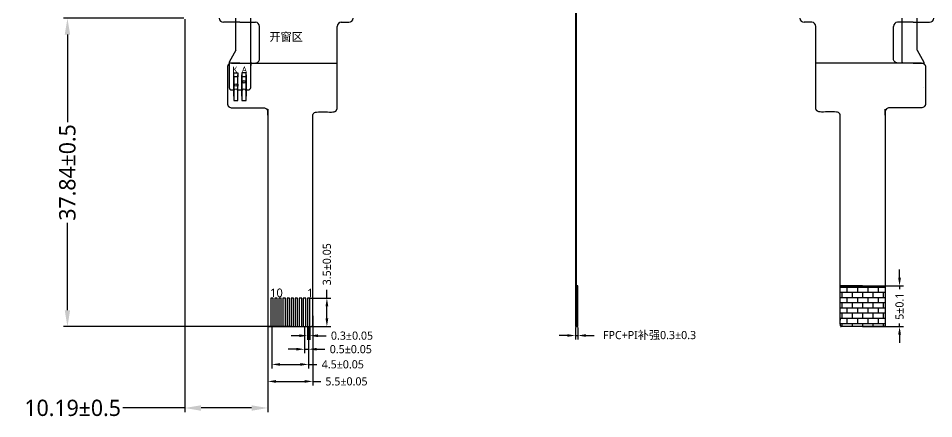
# Model space of a CAD drawing. Header units: millimetres. Extents: x 291 to 1585, y 239 to 465.
# Drawn here: x 1336.4 to 1448.6, y 321.9 to 371.1 of the extents above; entities that cross this region are included whole.
import ezdxf

# ---------------------------------------------------------------- set-up
doc = ezdxf.new("R2010")
doc.units = ezdxf.units.MM
doc.layers.add('2-BL-FPC', color=2, linetype='Continuous')
doc.layers.add('3-LCD-FPC', color=40, linetype='Continuous')
doc.styles.add('PIN文字1', font='', dxfattribs={"height": 4})
doc.styles.add('宋体', font='')
doc.styles.get('PIN文字1').set_extended_font_data('Microsoft YaHei')
doc.styles.get('宋体').set_extended_font_data('Microsoft YaHei')
doc.dimstyles.new('ZY-G1-0.05', dxfattribs={"dimtxt": 1, "dimasz": 1, "dimexe": 0.5, "dimexo": 0.1, "dimgap": 0.5, "dimtad": 0, "dimdsep": 46, "dimtxsty": '宋体', "dimcen": 2, "dimclrd": 7, "dimclre": 7, "dimclrt": 7, "dimadec": 0, "dimazin": 2, "dimtol": 1, "dimtp": 0.05, "dimtm": 0.05, "dimtfac": 1, "dimtmove": 0, "dimatfit": 3, "dimfxl": 1, "dimtolj": 1, "dimarcsym": 0})
doc.dimstyles.new('ZY-G1-0.1', dxfattribs={"dimtxt": 1, "dimasz": 1, "dimexe": 0.5, "dimexo": 0.1, "dimgap": 0.5, "dimtad": 0, "dimdsep": 46, "dimtxsty": '宋体', "dimcen": 2, "dimclrd": 7, "dimclre": 7, "dimclrt": 7, "dimadec": 0, "dimazin": 2, "dimtol": 1, "dimtp": 0.1, "dimtm": 0.1, "dimtfac": 1, "dimtmove": 0, "dimatfit": 3, "dimfxl": 1, "dimtolj": 1, "dimarcsym": 0})
doc.dimstyles.new('ZY-G1-0.1默认', dxfattribs={"dimtxt": 1, "dimasz": 1, "dimexe": 0.5, "dimexo": 0.1, "dimgap": 0.5, "dimtad": 0, "dimdsep": 46, "dimtxsty": '宋体', "dimcen": 2, "dimclrd": 7, "dimclre": 7, "dimclrt": 7, "dimadec": 0, "dimazin": 2, "dimtp": 0.1, "dimtm": 0.1, "dimtfac": 1, "dimtmove": 0, "dimatfit": 3, "dimfxl": 1, "dimtolj": 1, "dimarcsym": 0})
doc.dimstyles.new('ZY-G2-0.5', dxfattribs={"dimtxt": 2, "dimasz": 2, "dimexe": 0.5, "dimexo": 0.1, "dimgap": 0.1, "dimtad": 0, "dimdsep": 46, "dimtxsty": '宋体', "dimcen": 2, "dimclrd": 7, "dimclre": 7, "dimclrt": 7, "dimadec": 0, "dimazin": 2, "dimtol": 1, "dimtp": 0.5, "dimtm": 0.5, "dimtfac": 1, "dimtmove": 0, "dimatfit": 3, "dimfxl": 1, "dimtolj": 1, "dimarcsym": 0})

# ---------------------------------------------------------------- blocks, each defined once
blk = doc.blocks.new('*D126')
at = {"color": 7, "lineweight": -2, "transparency": 16777216}
for p, q in [((1367.01, 334.56), (1367.01, 325.99)), ((1372.51, 334.56), (1372.51, 325.99)), ((1368.01, 326.49), (1371.51, 326.49)), ((1372.51, 326.49), (1373.51, 326.49))]:
    blk.add_line(p, q, dxfattribs=at)
at = {"color": 7, "transparency": 16777216}
for points in [[(1368.01, 326.66), (1368.01, 326.32), (1367.01, 326.49)], [(1371.51, 326.66), (1371.51, 326.32), (1372.51, 326.49)]]:
    blk.add_solid(points, dxfattribs=at)
at = {"layer": 'Defpoints', "color": 0, "transparency": 16777216}
for p in [(1367.01, 334.66), (1372.51, 334.66), (1372.51, 326.49)]:
    blk.add_point(p, dxfattribs=at)
at = {"color": 7, "transparency": 16777216, "insert": (1376.65, 326.49), "char_height": 1, "attachment_point": 5, "style": '宋体'}
blk.add_mtext('\\A1;5.5±0.05', dxfattribs=at)
blk = doc.blocks.new('*U122')
at = {"layer": '3-LCD-FPC', "color": 40}
blk.add_lwpolyline([(-0.15, -1.75), (0.15, -1.75), (0.15, 1.75), (-0.15, 1.75)], close=True, dxfattribs=at)
blk = doc.blocks.new('*U123')
at = {"color": 0, "linetype": 'ByBlock', "lineweight": -2, "transparency": 16777216}
for p in [(0, 0), (0.5, 0), (1, 0), (1.5, 0), (2, 0), (2.5, 0), (3, 0), (3.5, 0), (4, 0), (4.5, 0)]:
    blk.add_blockref('*U122', p, dxfattribs=at)
blk = doc.blocks.new('*D133')
at = {"color": 7, "lineweight": -2, "transparency": 16777216}
for p, q in [((1356.72, 371.06), (1341.95, 371.06)), ((1342.45, 369.06), (1342.45, 358.32)), ((1342.45, 335.22), (1342.45, 345.96)), ((1369.76, 333.22), (1341.95, 333.22))]:
    blk.add_line(p, q, dxfattribs=at)
at = {"color": 7, "transparency": 16777216}
for points in [[(1342.12, 369.06), (1342.78, 369.06), (1342.45, 371.06)], [(1342.12, 335.22), (1342.78, 335.22), (1342.45, 333.22)]]:
    blk.add_solid(points, dxfattribs=at)
at = {"layer": 'Defpoints', "color": 0, "transparency": 16777216}
for p in [(1356.82, 371.06), (1342.45, 333.22), (1369.86, 333.22)]:
    blk.add_point(p, dxfattribs=at)
at = {"color": 7, "transparency": 16777216, "insert": (1342.45, 352.14), "char_height": 2, "attachment_point": 5, "rotation": 90, "style": '宋体'}
blk.add_mtext('\\A1;37.84±0.5', dxfattribs=at)
blk = doc.blocks.new('*D134')
at = {"color": 7, "lineweight": -2, "transparency": 16777216}
for p, q in [((1356.82, 370.96), (1356.82, 322.73)), ((1367.01, 350.87), (1367.01, 322.73)), ((1356.82, 323.23), (1349.23, 323.23)), ((1365.01, 323.23), (1358.82, 323.23))]:
    blk.add_line(p, q, dxfattribs=at)
at = {"color": 7, "transparency": 16777216}
for points in [[(1358.82, 323.56), (1358.82, 322.89), (1356.82, 323.23)], [(1365.01, 323.56), (1365.01, 322.89), (1367.01, 323.23)]]:
    blk.add_solid(points, dxfattribs=at)
at = {"layer": 'Defpoints', "color": 0, "transparency": 16777216}
for p in [(1356.82, 371.06), (1367.01, 350.97), (1367.01, 323.23)]:
    blk.add_point(p, dxfattribs=at)
at = {"color": 7, "transparency": 16777216, "insert": (1343.09, 323.23), "char_height": 2, "attachment_point": 5, "style": '宋体'}
blk.add_mtext('\\A1;10.19±0.5', dxfattribs=at)
blk = doc.blocks.new('*D135')
at = {"color": 7, "lineweight": -2, "transparency": 16777216}
for p, q in [((1370.86, 332.1), (1369.86, 332.1)), ((1371.86, 333.12), (1371.86, 331.6)), ((1371.86, 332.1), (1372.16, 332.1)), ((1372.16, 333.12), (1372.16, 331.6)), ((1373.16, 332.1), (1374.16, 332.1))]:
    blk.add_line(p, q, dxfattribs=at)
at = {"color": 7, "transparency": 16777216}
for points in [[(1370.86, 332.27), (1370.86, 331.93), (1371.86, 332.1)], [(1373.16, 332.27), (1373.16, 331.93), (1372.16, 332.1)]]:
    blk.add_solid(points, dxfattribs=at)
at = {"layer": 'Defpoints', "color": 0, "transparency": 16777216}
for p in [(1371.86, 333.22), (1372.16, 333.22), (1372.16, 332.1)]:
    blk.add_point(p, dxfattribs=at)
at = {"color": 7, "transparency": 16777216, "insert": (1377.33, 332.1), "char_height": 1, "attachment_point": 5, "style": '宋体'}
blk.add_mtext('\\A1;0.3±0.05', dxfattribs=at)
blk = doc.blocks.new('*D136')
at = {"color": 7, "lineweight": -2, "transparency": 16777216}
for p, q in [((1374.25, 336.72), (1374.25, 337.72)), ((1372.11, 336.72), (1374.75, 336.72)), ((1374.25, 334.22), (1374.25, 335.72)), ((1372.11, 333.22), (1374.75, 333.22))]:
    blk.add_line(p, q, dxfattribs=at)
at = {"color": 7, "transparency": 16777216}
for points in [[(1374.08, 335.72), (1374.42, 335.72), (1374.25, 336.72)], [(1374.08, 334.22), (1374.42, 334.22), (1374.25, 333.22)]]:
    blk.add_solid(points, dxfattribs=at)
at = {"layer": 'Defpoints', "color": 0, "transparency": 16777216}
for p in [(1372.01, 336.72), (1374.25, 336.72), (1372.01, 333.22)]:
    blk.add_point(p, dxfattribs=at)
at = {"color": 7, "transparency": 16777216, "insert": (1374.25, 340.87), "char_height": 1, "attachment_point": 5, "rotation": 90, "style": '宋体'}
blk.add_mtext('\\A1;3.5±0.05', dxfattribs=at)
blk = doc.blocks.new('*D137')
at = {"color": 7, "lineweight": -2, "transparency": 16777216}
for p, q in [((1371.51, 333.12), (1371.51, 329.94)), ((1372.01, 333.12), (1372.01, 329.94)), ((1370.51, 330.44), (1369.51, 330.44)), ((1371.51, 330.44), (1372.01, 330.44)), ((1373.01, 330.44), (1374.01, 330.44))]:
    blk.add_line(p, q, dxfattribs=at)
at = {"color": 7, "transparency": 16777216}
for points in [[(1370.51, 330.61), (1370.51, 330.28), (1371.51, 330.44)], [(1373.01, 330.61), (1373.01, 330.28), (1372.01, 330.44)]]:
    blk.add_solid(points, dxfattribs=at)
at = {"layer": 'Defpoints', "color": 0, "transparency": 16777216}
for p in [(1371.51, 333.22), (1372.01, 333.22), (1372.01, 330.44)]:
    blk.add_point(p, dxfattribs=at)
at = {"color": 7, "transparency": 16777216, "insert": (1377.18, 330.44), "char_height": 1, "attachment_point": 5, "style": '宋体'}
blk.add_mtext('\\A1;0.5±0.05', dxfattribs=at)
blk = doc.blocks.new('*D138')
at = {"color": 7, "lineweight": -2, "transparency": 16777216}
for p, q in [((1367.51, 333.12), (1367.51, 328.08)), ((1372.01, 333.12), (1372.01, 328.08)), ((1368.51, 328.58), (1371.01, 328.58)), ((1372.01, 328.58), (1373.01, 328.58))]:
    blk.add_line(p, q, dxfattribs=at)
at = {"color": 7, "transparency": 16777216}
for points in [[(1368.51, 328.74), (1368.51, 328.41), (1367.51, 328.58)], [(1371.01, 328.74), (1371.01, 328.41), (1372.01, 328.58)]]:
    blk.add_solid(points, dxfattribs=at)
at = {"layer": 'Defpoints', "color": 0, "transparency": 16777216}
for p in [(1367.51, 333.22), (1372.01, 333.22), (1372.01, 328.58)]:
    blk.add_point(p, dxfattribs=at)
at = {"color": 7, "transparency": 16777216, "insert": (1376.2, 328.58), "char_height": 1, "attachment_point": 5, "style": '宋体'}
blk.add_mtext('\\A1;4.5±0.05', dxfattribs=at)
blk = doc.blocks.new('*D139')
at = {"color": 7, "lineweight": -2, "transparency": 16777216}
for p, q in [((1444.44, 339.22), (1444.44, 340.22)), ((1439.99, 338.22), (1444.94, 338.22)), ((1444.44, 338.22), (1444.44, 337.83)), ((1444.44, 333.22), (1444.44, 333.6)), ((1439.99, 333.22), (1444.94, 333.22)), ((1444.44, 332.22), (1444.44, 331.22))]:
    blk.add_line(p, q, dxfattribs=at)
at = {"color": 7, "transparency": 16777216}
for points in [[(1444.27, 339.22), (1444.61, 339.22), (1444.44, 338.22)], [(1444.27, 332.22), (1444.61, 332.22), (1444.44, 333.22)]]:
    blk.add_solid(points, dxfattribs=at)
at = {"layer": 'Defpoints', "color": 0, "transparency": 16777216}
for p in [(1439.89, 338.22), (1439.89, 333.22), (1444.44, 333.22)]:
    blk.add_point(p, dxfattribs=at)
at = {"color": 7, "transparency": 16777216, "insert": (1444.44, 335.72), "char_height": 1, "attachment_point": 5, "rotation": 90, "style": '宋体'}
blk.add_mtext('\\A1;5±0.1', dxfattribs=at)
blk = doc.blocks.new('*D140')
at = {"color": 7, "lineweight": -2, "transparency": 16777216}
for p, q in [((1403.71, 332.12), (1402.71, 332.12)), ((1404.71, 333.12), (1404.71, 331.62)), ((1404.71, 332.12), (1405.01, 332.12)), ((1405.01, 333.12), (1405.01, 331.62)), ((1406.01, 332.12), (1407.01, 332.12))]:
    blk.add_line(p, q, dxfattribs=at)
at = {"color": 7, "transparency": 16777216}
for points in [[(1403.71, 332.29), (1403.71, 331.96), (1404.71, 332.12)], [(1406.01, 332.29), (1406.01, 331.96), (1405.01, 332.12)]]:
    blk.add_solid(points, dxfattribs=at)
at = {"layer": 'Defpoints', "color": 0, "transparency": 16777216}
for p in [(1404.71, 333.22), (1405.01, 333.22), (1405.01, 332.12)]:
    blk.add_point(p, dxfattribs=at)
at = {"color": 7, "transparency": 16777216, "insert": (1413.63, 332.12), "char_height": 1, "attachment_point": 5, "style": '宋体'}
blk.add_mtext('\\A1; FPC+PI补强0.3±0.3', dxfattribs=at)

msp = doc.modelspace()

# ---------------------------------------------------------------- hatches: boundary and pattern name
h = msp.add_hatch()
h.set_pattern_fill('BRICK', color=40, scale=0.1)
h.set_pattern_definition([(0, (-148.8298, 444.7425), (0, 0.635), []), (90, (-148.8298, 444.7425), (-1.27, 8e-17), [0.635, -0.635]), (90, (-148.1948, 444.7425), (-1.27, 8e-17), [-0.635, 0.635])])
edge = h.paths.add_edge_path()
edge.add_line((1442.678, 338.219), (1437.178, 338.219))
edge.add_spline(control_points=[(1437.178, 338.219), (1437.178, 336.439), (1437.178, 334.659)], knot_values=[15.8539816, 15.8539816, 15.8539816, 15.9998833, 15.9998833, 15.9998833], weights=[1, 1, 1], degree=2, periodic=0)
edge.add_spline(control_points=[(1437.178, 334.659), (1437.178, 334.039), (1437.178, 333.419)], knot_values=[14.8539816, 14.8539816, 14.8539816, 15.8539816, 15.8539816, 15.8539816], weights=[1, 1, 1], degree=2, periodic=0)
edge.add_spline(control_points=[(1437.178, 333.419), (1437.178, 333.336), (1437.237, 333.277)], knot_values=[14.0685835, 14.0685835, 14.0685835, 14.8539816, 14.8539816, 14.8539816], weights=[1, 0.9238795, 1], degree=2, periodic=0)
edge.add_spline(control_points=[(1437.237, 333.277), (1437.296, 333.219), (1437.378, 333.219)], knot_values=[13.2831853, 13.2831853, 13.2831853, 14.0685835, 14.0685835, 14.0685835], weights=[1, 0.9238795, 1], degree=2, periodic=0)
edge.add_spline(control_points=[(1437.378, 333.219), (1439.928, 333.219), (1442.478, 333.219)], knot_values=[12.2831853, 12.2831853, 12.2831853, 13.2831853, 13.2831853, 13.2831853], weights=[1, 1, 1], degree=2, periodic=0)
edge.add_spline(control_points=[(1442.478, 333.219), (1442.561, 333.219), (1442.62, 333.277), (1442.678, 333.336), (1442.678, 333.419)], knot_values=[10.7124133, 10.7124133, 10.7124133, 11.4978115, 11.4978115, 12.2831853, 12.2831853, 12.2831853], weights=[1, 0.9238795, 1, 0.9238819, 0.9999953], degree=2, periodic=0)
edge.add_spline(control_points=[(1442.678, 333.419), (1442.678, 333.762), (1442.678, 334.104)], knot_values=[10.1593172, 10.1593172, 10.1593172, 10.712389, 10.712389, 10.712389], weights=[1, 1, 1], degree=2, periodic=0)
edge.add_spline(control_points=[(1442.678, 334.104), (1442.678, 334.382), (1442.678, 334.659)], knot_values=[9.712389, 9.712389, 9.712389, 10.1593172, 10.1593172, 10.1593172], weights=[1, 1, 1], degree=2, periodic=0)
edge.add_spline(control_points=[(1442.678, 334.659), (1442.678, 336.439), (1442.678, 338.219)], knot_values=[9.5664873, 9.5664873, 9.5664873, 9.712389, 9.712389, 9.712389], weights=[1, 1, 1], degree=2, periodic=0)

# ---------------------------------------------------------------- linework, layer by layer
at = {"color": 40}
for p, q in [((1404.715, 372.569), (1404.715, 333.219)), ((1404.845, 333.219), (1404.845, 372.569)), ((1363.571, 370.569), (1365.493, 370.569)), ((1446.118, 370.569), (1444.196, 370.569)), ((1375.511, 360.059), (1375.511, 370.069)), ((1434.178, 360.059), (1434.178, 370.069)), ((1362.748, 366.569), (1362.748, 366.569)), ((1446.941, 366.569), (1446.941, 366.569)), ((1367.011, 354.277), (1367.011, 347.66)), ((1442.678, 354.277), (1442.678, 347.66)), ((1405.015, 338.219), (1404.845, 338.219)), ((1405.015, 333.219), (1405.015, 338.219)), ((1439.89, 338.219), (1437.178, 338.219)), ((1437.178, 338.219), (1442.678, 338.219)), ((1404.715, 333.219), (1404.845, 333.219)), ((1404.845, 333.219), (1405.015, 333.219))]:
    msp.add_line(p, q, dxfattribs=at)
for points in [[(1363.571, 365.569), (1362.566, 365.569), (1374.587, 365.569), (1375.511, 365.569)], [(1446.118, 365.569), (1447.123, 365.569), (1435.103, 365.569), (1434.178, 365.569)], [(1367.011, 352.139), (1367.011, 342.723), (1367.011, 333.219)], [(1442.678, 352.139), (1442.678, 342.723), (1442.678, 333.219)]]:
    msp.add_lwpolyline(points, dxfattribs=at)
for points in [[(1362.566, 365.569), (1362.066, 365.569), (1362.066, 365.069), (1362.066, 362.819), (1362.066, 360.569), (1362.066, 360.362), (1362.212, 360.215), (1362.359, 360.069), (1362.566, 360.069), (1362.963, 360.069), (1363.361, 360.069), (1364.936, 360.069), (1366.511, 360.069), (1367.011, 360.069), (1367.011, 359.569), (1367.011, 359.314), (1367.011, 359.059), (1367.011, 346.859), (1367.011, 334.659), (1367.011, 334.039), (1367.011, 333.419), (1367.011, 333.336), (1367.07, 333.277), (1367.128, 333.219), (1367.211, 333.219), (1369.761, 333.219), (1372.311, 333.219), (1372.394, 333.219), (1372.452, 333.277), (1372.511, 333.336), (1372.511, 333.419), (1372.511, 334.039), (1372.511, 334.659), (1372.511, 346.859), (1372.511, 359.059), (1372.511, 359.559), (1373.011, 359.559), (1374.011, 359.559), (1375.011, 359.559), (1375.511, 359.559), (1375.511, 360.059)], [(1447.123, 365.569), (1447.623, 365.569), (1447.623, 365.069), (1447.623, 362.819), (1447.623, 360.569), (1447.623, 360.362), (1447.477, 360.215), (1447.331, 360.069), (1447.123, 360.069), (1446.726, 360.069), (1446.328, 360.069), (1444.753, 360.069), (1443.178, 360.069), (1442.678, 360.069), (1442.678, 359.569), (1442.678, 359.314), (1442.678, 359.059), (1442.678, 346.859), (1442.678, 334.659), (1442.678, 334.039), (1442.678, 333.419), (1442.678, 333.336), (1442.62, 333.277), (1442.561, 333.219), (1442.478, 333.219), (1439.928, 333.219), (1437.378, 333.219), (1437.296, 333.219), (1437.237, 333.277), (1437.178, 333.336), (1437.178, 333.419), (1437.178, 334.039), (1437.178, 334.659), (1437.178, 346.859), (1437.178, 359.059), (1437.178, 359.559), (1436.678, 359.559), (1435.678, 359.559), (1434.678, 359.559), (1434.178, 359.559), (1434.178, 360.059)]]:
    msp.add_rational_spline(points, [1, 0.707106781187, 1, 1, 1, 0.923879532511, 1, 0.923879532511, 1, 1, 1, 1, 1, 0.707106781187, 1, 1, 1, 1, 1, 1, 1, 0.923879532511, 1, 0.923879532511, 1, 1, 1, 0.923879532511, 1, 0.923879532511, 1, 1, 1, 1, 1, 0.707106781187, 1, 1, 1, 0.707106781187, 1], degree=2, knots=[0, 0, 0, 1.5707963, 1.5707963, 2.5707963, 2.5707963, 3.3561945, 3.3561945, 4.1415927, 4.1415927, 5.1415927, 5.1415927, 6.1415927, 6.1415927, 7.712389, 7.712389, 8.712389, 8.712389, 9.712389, 9.712389, 10.712389, 10.712389, 11.4977871, 11.4977871, 12.2831853, 12.2831853, 13.2831853, 13.2831853, 14.0685835, 14.0685835, 14.8539816, 14.8539816, 15.8539816, 15.8539816, 16.8539816, 16.8539816, 18.424778, 18.424778, 19.424778, 19.424778, 20.9955743, 20.9955743, 20.9955743], dxfattribs=at)
at = {"layer": '2-BL-FPC', "color": 2}
for p, q in [((1363.071, 367.162), (1363.071, 371.059)), ((1364.913, 365.684), (1364.913, 371.059)), ((1444.777, 365.684), (1444.777, 371.059)), ((1446.618, 367.162), (1446.618, 371.059)), ((1362.843, 361.509), (1362.843, 364.109)), ((1363.343, 363.024), (1363.343, 363.859)), ((1363.843, 361.509), (1363.843, 364.109)), ((1364.343, 364.109), (1364.343, 361.509)), ((1363.343, 362.259), (1363.343, 362.693))]:
    msp.add_line(p, q, dxfattribs=at)
for points in [[(1363.071, 367.162), (1362.271, 365.691), (1362.271, 362.559, 0.4142136), (1362.571, 362.259), (1362.943, 362.259, -1), (1363.243, 362.259), (1363.943, 362.259, -1), (1364.243, 362.259), (1364.613, 362.259, 0.4142136), (1364.913, 362.559), (1364.913, 365.684), (1364.913, 365.259)], [(1362.843, 363.859), (1362.843, 363.024, 0.3015113), (1362.843, 362.693), (1362.843, 362.259), (1362.843, 360.959), (1363.343, 360.959), (1363.343, 361.509), (1363.343, 364.109)], [(1364.343, 362.259), (1364.343, 363.093, 0.3015113), (1364.343, 363.424), (1364.343, 363.859), (1364.343, 364.359), (1363.843, 364.359), (1363.843, 363.859), (1363.843, 363.424, 0.3015113), (1363.843, 363.093), (1363.843, 362.259), (1363.843, 360.959), (1364.343, 360.959), (1364.343, 363.859), (1363.843, 363.859), (1363.843, 362.259), (1363.843, 360.959)]]:
    msp.add_lwpolyline(points, format="xyb", dxfattribs=at)
msp.add_lwpolyline([(1446.618, 367.162), (1447.418, 365.691), (1447.418, 365.472)], dxfattribs=at)
for points in [[(1444.777, 365.569), (1444.777, 365.684)], [(1362.843, 363.859), (1362.843, 364.359), (1363.343, 364.359), (1363.343, 363.859)], [(1447.418, 362.559), (1447.418, 362.559)]]:
    msp.add_lwpolyline(points, close=True, dxfattribs=at)
for centre in [(1363.093, 362.859), (1364.093, 363.259)]:
    msp.add_circle(centre, 0.15, dxfattribs=at)
msp.add_arc((1363.093, 362.859), 0.3, 326.44269, 33.55731, dxfattribs=at)
at = {"layer": '3-LCD-FPC', "color": 40}
for p, q in [((1363.571, 370.569), (1361.566, 370.569)), ((1376.013, 370.569), (1376.956, 370.569)), ((1433.676, 370.569), (1432.733, 370.569)), ((1446.118, 370.569), (1448.123, 370.569)), ((1365.993, 366.069), (1365.993, 370.069)), ((1443.696, 366.069), (1443.696, 370.069))]:
    msp.add_line(p, q, dxfattribs=at)
for points in [[(1365.493, 365.569), (1365.493, 365.569, 0.4142136), (1365.993, 366.069)], [(1444.196, 365.569), (1444.196, 365.569, -0.4142136), (1443.696, 366.069)]]:
    msp.add_lwpolyline(points, format="xyb", dxfattribs=at)
for centre, start, end in [((1361.566, 371.069), 180, 270), ((1365.493, 370.069), 0, 90), ((1376.011, 370.069), 90, 180), ((1376.956, 371.069), 270, 0), ((1432.733, 371.069), 180, 270), ((1433.678, 370.069), 0, 90), ((1444.196, 370.069), 90, 180), ((1448.123, 371.069), 270, 0)]:
    msp.add_arc(centre, 0.5, start, end, dxfattribs=at)

# ---------------------------------------------------------------- block references
at = {"color": 40}
msp.add_blockref('*U123', (1367.511, 334.969), dxfattribs=at)

# ---------------------------------------------------------------- texts
at = {"color": 40, "attachment_point": 1, "style": 'PIN文字1'}
for s, width, gutter_width, insert, char_height in [('开窗区', 4.91973, 20, (1367.211, 369.273), 1), ('10', 0.21424, 5.233, (1367.284, 337.887), 1.0465), ('1', 0.21424, 5.233, (1371.829, 337.867), 1.047)]:
    msp.add_mtext_dynamic_manual_height_columns(s, width=width, gutter_width=gutter_width, heights=[0], dxfattribs=dict(at, insert=insert, char_height=char_height))
at = {"layer": '2-BL-FPC', "color": 2, "style": '宋体'}
for s, p in [('K', (1362.666, 364.387)), ('A', (1363.82, 364.391))]:
    msp.add_text(s, height=0.75, dxfattribs=at).set_placement(p)

# ---------------------------------------------------------------- dimensions: what is measured, and where the dimension line sits
at = {"color": 40}
dim = msp.add_linear_dim(base=(1367.011, 323.226), p1=(1356.821, 371.059), p2=(1367.011, 350.968), dimstyle='ZY-G2-0.5', dxfattribs=at)
dim.commit()
dim.dimension.update_dxf_attribs({"geometry": '*D134', "text_midpoint": (1343.093, 323.226), "dimtype": 160})
for base, p1, p2, dimstyle, picture, middle in [((1342.45, 333.219), (1356.821, 371.059), (1369.861, 333.219), 'ZY-G2-0.5', '*D133', (1342.45, 352.139)), ((1374.25, 336.719), (1372.011, 333.219), (1372.011, 336.719), 'ZY-G1-0.05', '*D136', (1374.25, 340.872)), ((1444.44, 333.219), (1439.89, 338.219), (1439.89, 333.219), 'ZY-G1-0.1', '*D139', (1444.44, 335.719))]:
    dim = msp.add_linear_dim(base=base, p1=p1, p2=p2, angle=90, dimstyle=dimstyle, dxfattribs=at)
    dim.commit()
    dim.dimension.update_dxf_attribs({"geometry": picture, "text_midpoint": middle})
at = {"color": 242, "true_color": 0xcd2027}
dim = msp.add_linear_dim(base=(1372.511, 326.488), p1=(1367.011, 334.659), p2=(1372.511, 334.659), dimstyle='ZY-G1-0.05', dxfattribs=at)
dim.commit()
dim.dimension.update_dxf_attribs({"geometry": '*D126', "text_midpoint": (1376.654, 326.488), "dimtype": 160})
at = {"color": 40}
dim = msp.add_linear_dim(base=(1405.015, 332.123), p1=(1404.715, 333.219), p2=(1405.015, 333.219), text=' FPC+PI补强<>±0.3', dimstyle='ZY-G1-0.1默认', dxfattribs=at)
dim.commit()
dim.dimension.update_dxf_attribs({"geometry": '*D140', "text_midpoint": (1413.63, 332.123)})
for base, p1, p2, picture, middle in [((1372.011, 328.576), (1367.511, 333.219), (1372.011, 333.219), '*D138', (1376.205, 328.576)), ((1372.011, 330.443), (1371.511, 333.219), (1372.011, 333.219), '*D137', (1377.181, 330.443)), ((1372.161, 332.101), (1371.861, 333.219), (1372.161, 333.219), '*D135', (1377.331, 332.101))]:
    dim = msp.add_linear_dim(base=base, p1=p1, p2=p2, dimstyle='ZY-G1-0.05', dxfattribs=at)
    dim.commit()
    dim.dimension.update_dxf_attribs({"geometry": picture, "text_midpoint": middle})

doc.saveas('drawing.dxf')
